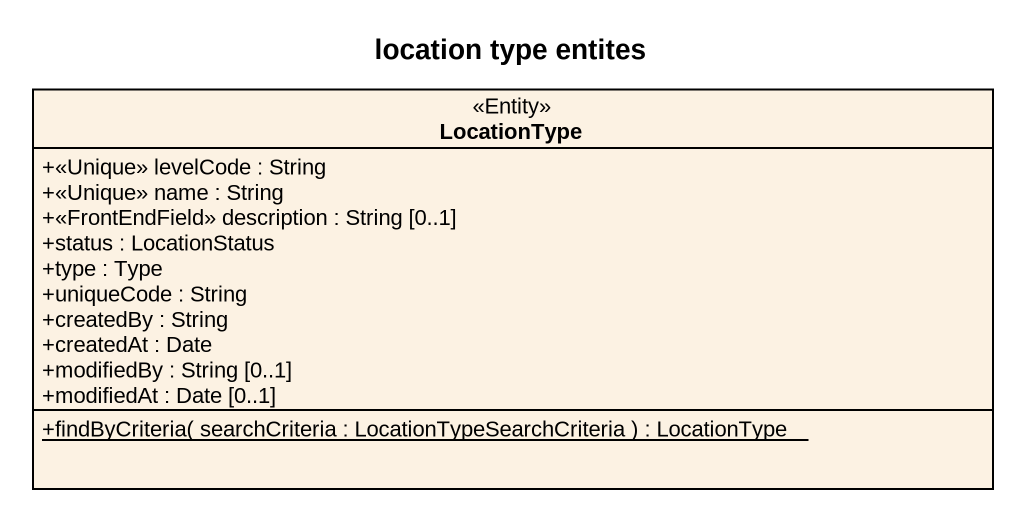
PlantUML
@startuml
title location type entites
hide circle
hide empty members
skinparam classAttributeIconSize 0
class LocationType <<Entity>> {
  +<<Unique>> levelCode : String
  +<<Unique>> name : String
  +<<FrontEndField>> description : String [0..1]
  +status : LocationStatus
  +type : Type
  +uniqueCode : String
  +createdBy : String
  +createdAt : Date
  +modifiedBy : String [0..1]
  +modifiedAt : Date [0..1]
  {static} +findByCriteria( searchCriteria : LocationTypeSearchCriteria ) : LocationType
}
@enduml
